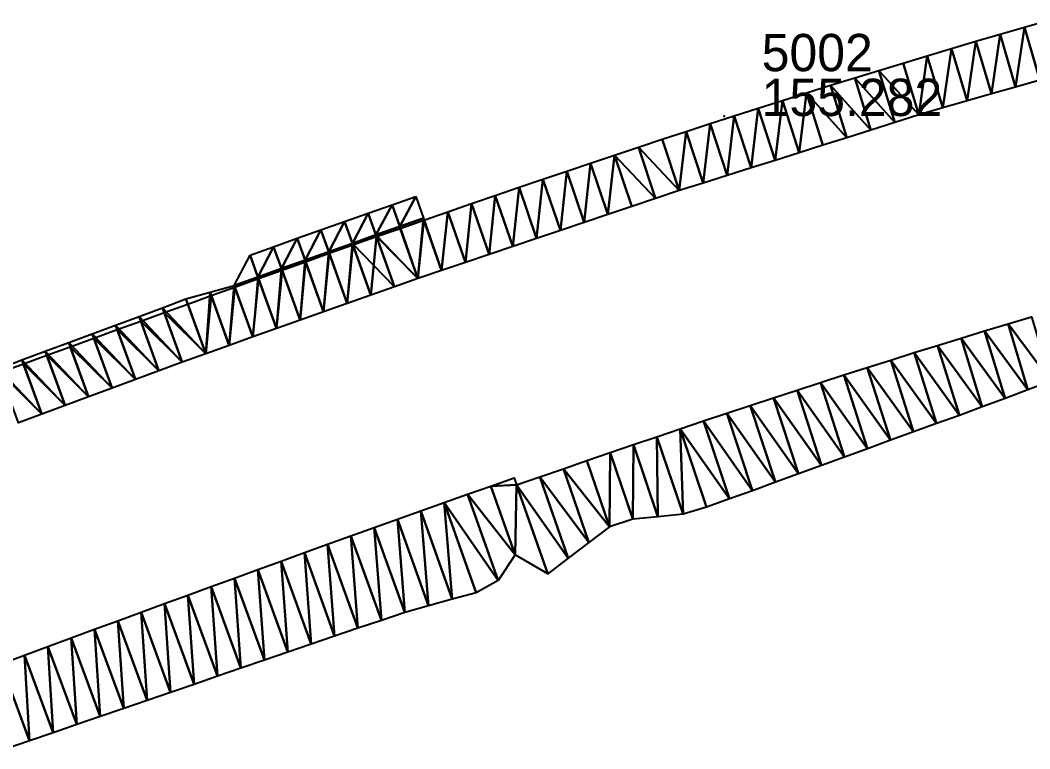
# Model space of a CAD drawing. Header units: metres. Extents: x 1882598 to 1885460, y 3171405 to 3171756.
# Drawn here: x 1885057.78 to 1885098.33, y 3171711.73 to 3171741 of the extents above; entities that cross this region are included whole.
import ezdxf

# ---------------------------------------------------------------- set-up
doc = ezdxf.new("R2010")
doc.units = ezdxf.units.M
doc.header["$MEASUREMENT"] = 0
doc.layers.add('pntelev', color=2, linetype='Continuous')
doc.layers.add('pntno', color=3, linetype='Continuous')
doc.layers.add('Triangles surfaces projet', color=7, linetype='Continuous', true_color=0x848484)

msp = doc.modelspace()

# ---------------------------------------------------------------- linework, layer by layer
msp.add_point((1885086.059, 3171737.147, 155.282))
at = {"layer": 'Triangles surfaces projet'}
for points in [[(1885097.758, 3171738.313, 155.287), (1885097.138, 3171740.434, 155.31), (1885098.116, 3171740.717, 155.354), (1885097.758, 3171738.313, 155.287)], [(1885098.116, 3171740.717, 155.704), (1885097.758, 3171738.313, 155.637), (1885097.138, 3171740.434, 155.66), (1885098.116, 3171740.717, 155.704)], [(1885098.73, 3171738.59, 155.33), (1885097.758, 3171738.313, 155.287), (1885098.116, 3171740.717, 155.354), (1885098.73, 3171738.59, 155.33)], [(1885098.73, 3171738.59, 155.68), (1885097.758, 3171738.313, 155.637), (1885098.116, 3171740.717, 155.704), (1885098.73, 3171738.59, 155.68)], [(1885099.095, 3171740.997, 155.399), (1885098.73, 3171738.59, 155.33), (1885098.116, 3171740.717, 155.354), (1885099.095, 3171740.997, 155.399)], [(1885099.095, 3171740.997, 155.749), (1885098.73, 3171738.59, 155.68), (1885098.116, 3171740.717, 155.704), (1885099.095, 3171740.997, 155.749)], [(1885096.161, 3171740.149, 155.265), (1885097.138, 3171740.434, 155.31), (1885096.785, 3171738.035, 155.244), (1885096.161, 3171740.149, 155.265)], [(1885097.138, 3171740.434, 155.66), (1885096.785, 3171738.035, 155.594), (1885096.161, 3171740.149, 155.615), (1885097.138, 3171740.434, 155.66)], [(1885097.758, 3171738.313, 155.287), (1885096.785, 3171738.035, 155.244), (1885097.138, 3171740.434, 155.31), (1885097.758, 3171738.313, 155.287)], [(1885097.758, 3171738.313, 155.637), (1885096.785, 3171738.035, 155.594), (1885097.138, 3171740.434, 155.66), (1885097.758, 3171738.313, 155.637)], [(1885095.186, 3171739.86, 155.221), (1885094.841, 3171737.481, 155.158), (1885094.212, 3171739.57, 155.176), (1885095.186, 3171739.86, 155.221)], [(1885095.186, 3171739.86, 155.571), (1885094.841, 3171737.481, 155.508), (1885094.212, 3171739.57, 155.526), (1885095.186, 3171739.86, 155.571)], [(1885094.841, 3171737.481, 155.158), (1885095.186, 3171739.86, 155.221), (1885095.813, 3171737.758, 155.201), (1885094.841, 3171737.481, 155.158)], [(1885095.813, 3171737.758, 155.551), (1885094.841, 3171737.481, 155.508), (1885095.186, 3171739.86, 155.571), (1885095.813, 3171737.758, 155.551)], [(1885095.813, 3171737.758, 155.201), (1885095.186, 3171739.86, 155.221), (1885096.161, 3171740.149, 155.265), (1885095.813, 3171737.758, 155.201)], [(1885096.161, 3171740.149, 155.615), (1885095.813, 3171737.758, 155.551), (1885095.186, 3171739.86, 155.571), (1885096.161, 3171740.149, 155.615)], [(1885095.813, 3171737.758, 155.201), (1885096.161, 3171740.149, 155.265), (1885096.785, 3171738.035, 155.244), (1885095.813, 3171737.758, 155.201)], [(1885096.785, 3171738.035, 155.594), (1885095.813, 3171737.758, 155.551), (1885096.161, 3171740.149, 155.615), (1885096.785, 3171738.035, 155.594)], [(1885094.212, 3171739.57, 155.176), (1885093.873, 3171737.191, 155.115), (1885093.238, 3171739.276, 155.131), (1885094.212, 3171739.57, 155.176)], [(1885094.212, 3171739.57, 155.526), (1885093.873, 3171737.191, 155.465), (1885093.238, 3171739.276, 155.481), (1885094.212, 3171739.57, 155.526)], [(1885093.873, 3171737.191, 155.115), (1885094.212, 3171739.57, 155.176), (1885094.841, 3171737.481, 155.158), (1885093.873, 3171737.191, 155.115)], [(1885094.841, 3171737.481, 155.508), (1885093.873, 3171737.191, 155.465), (1885094.212, 3171739.57, 155.526), (1885094.841, 3171737.481, 155.508)], [(1885091.296, 3171738.682, 155.042), (1885092.266, 3171738.98, 155.087), (1885092.909, 3171736.887, 155.072), (1885091.296, 3171738.682, 155.042)], [(1885092.266, 3171738.98, 155.437), (1885092.909, 3171736.887, 155.422), (1885091.296, 3171738.682, 155.392), (1885092.266, 3171738.98, 155.437)], [(1885093.238, 3171739.276, 155.131), (1885093.873, 3171737.191, 155.115), (1885092.266, 3171738.98, 155.087), (1885093.238, 3171739.276, 155.131)], [(1885093.238, 3171739.276, 155.481), (1885093.873, 3171737.191, 155.465), (1885092.266, 3171738.98, 155.437), (1885093.238, 3171739.276, 155.481)], [(1885092.266, 3171738.98, 155.087), (1885093.873, 3171737.191, 155.115), (1885092.909, 3171736.887, 155.072), (1885092.266, 3171738.98, 155.087)], [(1885093.873, 3171737.191, 155.465), (1885092.909, 3171736.887, 155.422), (1885092.266, 3171738.98, 155.437), (1885093.873, 3171737.191, 155.465)], [(1885091.946, 3171736.582, 155.029), (1885090.326, 3171738.381, 154.998), (1885091.296, 3171738.682, 155.042), (1885091.946, 3171736.582, 155.029)], [(1885091.296, 3171738.682, 155.392), (1885091.946, 3171736.582, 155.379), (1885090.326, 3171738.381, 155.348), (1885091.296, 3171738.682, 155.392)], [(1885092.909, 3171736.887, 155.072), (1885091.946, 3171736.582, 155.029), (1885091.296, 3171738.682, 155.042), (1885092.909, 3171736.887, 155.072)], [(1885092.909, 3171736.887, 155.422), (1885091.946, 3171736.582, 155.379), (1885091.296, 3171738.682, 155.392), (1885092.909, 3171736.887, 155.422)], [(1885089.357, 3171738.078, 154.953), (1885090.326, 3171738.381, 154.998), (1885090.983, 3171736.278, 154.985), (1885089.357, 3171738.078, 154.953)], [(1885090.326, 3171738.381, 155.348), (1885090.983, 3171736.278, 155.335), (1885089.357, 3171738.078, 155.303), (1885090.326, 3171738.381, 155.348)], [(1885090.326, 3171738.381, 154.998), (1885091.946, 3171736.582, 155.029), (1885090.983, 3171736.278, 154.985), (1885090.326, 3171738.381, 154.998)], [(1885091.946, 3171736.582, 155.379), (1885090.983, 3171736.278, 155.335), (1885090.326, 3171738.381, 155.348), (1885091.946, 3171736.582, 155.379)], [(1885088.096, 3171735.366, 154.856), (1885087.423, 3171737.466, 154.864), (1885088.389, 3171737.773, 154.908), (1885088.096, 3171735.366, 154.856)], [(1885088.389, 3171737.773, 155.258), (1885088.096, 3171735.366, 155.206), (1885087.423, 3171737.466, 155.214), (1885088.389, 3171737.773, 155.258)], [(1885089.058, 3171735.67, 154.899), (1885088.096, 3171735.366, 154.856), (1885088.389, 3171737.773, 154.908), (1885089.058, 3171735.67, 154.899)], [(1885089.058, 3171735.67, 155.249), (1885088.096, 3171735.366, 155.206), (1885088.389, 3171737.773, 155.258), (1885089.058, 3171735.67, 155.249)], [(1885089.357, 3171738.078, 154.953), (1885089.058, 3171735.67, 154.899), (1885088.389, 3171737.773, 154.908), (1885089.357, 3171738.078, 154.953)], [(1885089.357, 3171738.078, 155.303), (1885089.058, 3171735.67, 155.249), (1885088.389, 3171737.773, 155.258), (1885089.357, 3171738.078, 155.303)], [(1885089.058, 3171735.67, 154.899), (1885089.357, 3171738.078, 154.953), (1885090.021, 3171735.974, 154.942), (1885089.058, 3171735.67, 154.899)], [(1885090.021, 3171735.974, 155.292), (1885089.058, 3171735.67, 155.249), (1885089.357, 3171738.078, 155.303), (1885090.021, 3171735.974, 155.292)], [(1885090.021, 3171735.974, 154.942), (1885089.357, 3171738.078, 154.953), (1885090.983, 3171736.278, 154.985), (1885090.021, 3171735.974, 154.942)], [(1885090.983, 3171736.278, 155.335), (1885090.021, 3171735.974, 155.292), (1885089.357, 3171738.078, 155.303), (1885090.983, 3171736.278, 155.335)], [(1885087.423, 3171737.466, 154.864), (1885087.134, 3171735.062, 154.813), (1885086.458, 3171737.156, 154.819), (1885087.423, 3171737.466, 154.864)], [(1885087.423, 3171737.466, 155.214), (1885087.134, 3171735.062, 155.163), (1885086.458, 3171737.156, 155.169), (1885087.423, 3171737.466, 155.214)], [(1885087.134, 3171735.062, 154.813), (1885087.423, 3171737.466, 154.864), (1885088.096, 3171735.366, 154.856), (1885087.134, 3171735.062, 154.813)], [(1885088.096, 3171735.366, 155.206), (1885087.134, 3171735.062, 155.163), (1885087.423, 3171737.466, 155.214), (1885088.096, 3171735.366, 155.206)], [(1885085.493, 3171736.845, 154.775), (1885086.458, 3171737.156, 154.819), (1885086.172, 3171734.758, 154.77), (1885085.493, 3171736.845, 154.775)], [(1885086.458, 3171737.156, 155.169), (1885086.172, 3171734.758, 155.12), (1885085.493, 3171736.845, 155.125), (1885086.458, 3171737.156, 155.169)], [(1885086.172, 3171734.758, 154.77), (1885086.458, 3171737.156, 154.819), (1885087.134, 3171735.062, 154.813), (1885086.172, 3171734.758, 154.77)], [(1885087.134, 3171735.062, 155.163), (1885086.172, 3171734.758, 155.12), (1885086.458, 3171737.156, 155.169), (1885087.134, 3171735.062, 155.163)], [(1885085.211, 3171734.454, 154.726), (1885084.53, 3171736.531, 154.73), (1885085.493, 3171736.845, 154.775), (1885085.211, 3171734.454, 154.726)], [(1885085.493, 3171736.845, 155.125), (1885085.211, 3171734.454, 155.076), (1885084.53, 3171736.531, 155.08), (1885085.493, 3171736.845, 155.125)], [(1885085.211, 3171734.454, 154.726), (1885085.493, 3171736.845, 154.775), (1885086.172, 3171734.758, 154.77), (1885085.211, 3171734.454, 154.726)], [(1885086.172, 3171734.758, 155.12), (1885085.211, 3171734.454, 155.076), (1885085.493, 3171736.845, 155.125), (1885086.172, 3171734.758, 155.12)], [(1885084.249, 3171734.151, 154.683), (1885082.606, 3171735.898, 154.641), (1885083.567, 3171736.216, 154.686), (1885084.249, 3171734.151, 154.683)], [(1885083.567, 3171736.216, 155.036), (1885084.249, 3171734.151, 155.033), (1885082.606, 3171735.898, 154.991), (1885083.567, 3171736.216, 155.036)], [(1885084.53, 3171736.531, 154.73), (1885084.249, 3171734.151, 154.683), (1885083.567, 3171736.216, 154.686), (1885084.53, 3171736.531, 154.73)], [(1885084.53, 3171736.531, 155.08), (1885084.249, 3171734.151, 155.033), (1885083.567, 3171736.216, 155.036), (1885084.53, 3171736.531, 155.08)], [(1885084.53, 3171736.531, 154.73), (1885085.211, 3171734.454, 154.726), (1885084.249, 3171734.151, 154.683), (1885084.53, 3171736.531, 154.73)], [(1885085.211, 3171734.454, 155.076), (1885084.249, 3171734.151, 155.033), (1885084.53, 3171736.531, 155.08), (1885085.211, 3171734.454, 155.076)], [(1885082.606, 3171735.898, 154.641), (1885083.293, 3171733.832, 154.64), (1885081.646, 3171735.579, 154.596), (1885082.606, 3171735.898, 154.641)], [(1885082.606, 3171735.898, 154.991), (1885083.293, 3171733.832, 154.99), (1885081.646, 3171735.579, 154.946), (1885082.606, 3171735.898, 154.991)], [(1885083.293, 3171733.832, 154.64), (1885082.606, 3171735.898, 154.641), (1885084.249, 3171734.151, 154.683), (1885083.293, 3171733.832, 154.64)], [(1885084.249, 3171734.151, 155.033), (1885083.293, 3171733.832, 154.99), (1885082.606, 3171735.898, 154.991), (1885084.249, 3171734.151, 155.033)], [(1885080.686, 3171735.258, 154.552), (1885081.646, 3171735.579, 154.596), (1885081.383, 3171733.19, 154.554), (1885080.686, 3171735.258, 154.552)], [(1885081.646, 3171735.579, 154.946), (1885081.383, 3171733.19, 154.904), (1885080.686, 3171735.258, 154.902), (1885081.646, 3171735.579, 154.946)], [(1885081.383, 3171733.19, 154.554), (1885081.646, 3171735.579, 154.596), (1885082.338, 3171733.511, 154.597), (1885081.383, 3171733.19, 154.554)], [(1885082.338, 3171733.511, 154.947), (1885081.383, 3171733.19, 154.904), (1885081.646, 3171735.579, 154.946), (1885082.338, 3171733.511, 154.947)], [(1885082.338, 3171733.511, 154.597), (1885081.646, 3171735.579, 154.596), (1885083.293, 3171733.832, 154.64), (1885082.338, 3171733.511, 154.597)], [(1885083.293, 3171733.832, 154.99), (1885082.338, 3171733.511, 154.947), (1885081.646, 3171735.579, 154.946), (1885083.293, 3171733.832, 154.99)], [(1885079.474, 3171732.548, 154.467), (1885078.77, 3171734.612, 154.463), (1885079.728, 3171734.936, 154.507), (1885079.474, 3171732.548, 154.467)], [(1885079.728, 3171734.936, 154.857), (1885079.474, 3171732.548, 154.817), (1885078.77, 3171734.612, 154.813), (1885079.728, 3171734.936, 154.857)], [(1885079.474, 3171732.548, 154.467), (1885079.728, 3171734.936, 154.507), (1885080.428, 3171732.869, 154.511), (1885079.474, 3171732.548, 154.467)], [(1885080.428, 3171732.869, 154.861), (1885079.474, 3171732.548, 154.817), (1885079.728, 3171734.936, 154.857), (1885080.428, 3171732.869, 154.861)], [(1885080.686, 3171735.258, 154.552), (1885080.428, 3171732.869, 154.511), (1885079.728, 3171734.936, 154.507), (1885080.686, 3171735.258, 154.552)], [(1885080.686, 3171735.258, 154.902), (1885080.428, 3171732.869, 154.861), (1885079.728, 3171734.936, 154.857), (1885080.686, 3171735.258, 154.902)], [(1885081.383, 3171733.19, 154.554), (1885080.428, 3171732.869, 154.511), (1885080.686, 3171735.258, 154.552), (1885081.383, 3171733.19, 154.554)], [(1885081.383, 3171733.19, 154.904), (1885080.428, 3171732.869, 154.861), (1885080.686, 3171735.258, 154.902), (1885081.383, 3171733.19, 154.904)], [(1885077.814, 3171734.286, 154.418), (1885078.77, 3171734.612, 154.463), (1885078.519, 3171732.227, 154.424), (1885077.814, 3171734.286, 154.418)], [(1885078.77, 3171734.612, 154.813), (1885078.519, 3171732.227, 154.774), (1885077.814, 3171734.286, 154.768), (1885078.77, 3171734.612, 154.813)], [(1885078.519, 3171732.227, 154.424), (1885078.77, 3171734.612, 154.463), (1885079.474, 3171732.548, 154.467), (1885078.519, 3171732.227, 154.424)], [(1885079.474, 3171732.548, 154.817), (1885078.519, 3171732.227, 154.774), (1885078.77, 3171734.612, 154.813), (1885079.474, 3171732.548, 154.817)], [(1885077.814, 3171734.286, 154.418), (1885077.565, 3171731.907, 154.381), (1885076.858, 3171733.959, 154.373), (1885077.814, 3171734.286, 154.418)], [(1885077.814, 3171734.286, 154.768), (1885077.565, 3171731.907, 154.731), (1885076.858, 3171733.959, 154.723), (1885077.814, 3171734.286, 154.768)], [(1885078.519, 3171732.227, 154.424), (1885077.565, 3171731.907, 154.381), (1885077.814, 3171734.286, 154.418), (1885078.519, 3171732.227, 154.424)], [(1885078.519, 3171732.227, 154.774), (1885077.565, 3171731.907, 154.731), (1885077.814, 3171734.286, 154.768), (1885078.519, 3171732.227, 154.774)], [(1885073.666, 3171733.913, 153.589), (1885073.02, 3171732.704, 154.166), (1885072.712, 3171733.58, 153.545), (1885073.666, 3171733.913, 153.589)], [(1885073.666, 3171733.913, 153.589), (1885073.972, 3171733.038, 154.207), (1885073.02, 3171732.704, 154.166), (1885073.666, 3171733.913, 153.589)], [(1885076.858, 3171733.959, 154.373), (1885076.611, 3171731.586, 154.338), (1885075.903, 3171733.63, 154.329), (1885076.858, 3171733.959, 154.373)], [(1885076.858, 3171733.959, 154.723), (1885076.611, 3171731.586, 154.688), (1885075.903, 3171733.63, 154.679), (1885076.858, 3171733.959, 154.723)], [(1885076.611, 3171731.586, 154.338), (1885076.858, 3171733.959, 154.373), (1885077.565, 3171731.907, 154.381), (1885076.611, 3171731.586, 154.338)], [(1885077.565, 3171731.907, 154.731), (1885076.611, 3171731.586, 154.688), (1885076.858, 3171733.959, 154.723), (1885077.565, 3171731.907, 154.731)], [(1885072.712, 3171733.58, 153.545), (1885072.068, 3171732.369, 154.126), (1885071.759, 3171733.245, 153.5), (1885072.712, 3171733.58, 153.545)], [(1885072.068, 3171732.369, 154.126), (1885072.712, 3171733.58, 153.545), (1885073.02, 3171732.704, 154.166), (1885072.068, 3171732.369, 154.126)], [(1885074.704, 3171730.945, 154.251), (1885073.996, 3171732.969, 154.239), (1885074.949, 3171733.3, 154.284), (1885074.704, 3171730.945, 154.251)], [(1885074.949, 3171733.3, 154.634), (1885074.704, 3171730.945, 154.601), (1885073.996, 3171732.969, 154.589), (1885074.949, 3171733.3, 154.634)], [(1885074.704, 3171730.945, 154.251), (1885074.949, 3171733.3, 154.284), (1885075.657, 3171731.265, 154.295), (1885074.704, 3171730.945, 154.251)], [(1885075.657, 3171731.265, 154.645), (1885074.704, 3171730.945, 154.601), (1885074.949, 3171733.3, 154.634), (1885075.657, 3171731.265, 154.645)], [(1885074.949, 3171733.3, 154.284), (1885075.903, 3171733.63, 154.329), (1885075.657, 3171731.265, 154.295), (1885074.949, 3171733.3, 154.284)], [(1885075.903, 3171733.63, 154.679), (1885075.657, 3171731.265, 154.645), (1885074.949, 3171733.3, 154.634), (1885075.903, 3171733.63, 154.679)], [(1885075.657, 3171731.265, 154.295), (1885075.903, 3171733.63, 154.329), (1885076.611, 3171731.586, 154.338), (1885075.657, 3171731.265, 154.295)], [(1885076.611, 3171731.586, 154.688), (1885075.657, 3171731.265, 154.645), (1885075.903, 3171733.63, 154.679), (1885076.611, 3171731.586, 154.688)], [(1885069.856, 3171732.574, 153.411), (1885070.807, 3171732.91, 153.456), (1885070.168, 3171731.696, 154.044), (1885069.856, 3171732.574, 153.411)], [(1885070.807, 3171732.91, 153.456), (1885071.118, 3171732.033, 154.085), (1885070.168, 3171731.696, 154.044), (1885070.807, 3171732.91, 153.456)], [(1885071.118, 3171732.033, 154.085), (1885070.807, 3171732.91, 153.456), (1885071.759, 3171733.245, 153.5), (1885071.118, 3171732.033, 154.085)], [(1885071.118, 3171732.033, 154.085), (1885071.759, 3171733.245, 153.5), (1885072.068, 3171732.369, 154.126), (1885071.118, 3171732.033, 154.085)], [(1885073.753, 3171730.617, 154.208), (1885073.02, 3171732.704, 154.166), (1885073.972, 3171733.038, 154.207), (1885073.753, 3171730.617, 154.208)], [(1885073.996, 3171732.969, 154.589), (1885073.753, 3171730.617, 154.558), (1885073.044, 3171732.636, 154.545), (1885073.996, 3171732.969, 154.589)], [(1885073.972, 3171733.038, 154.207), (1885074.704, 3171730.945, 154.251), (1885073.753, 3171730.617, 154.208), (1885073.972, 3171733.038, 154.207)], [(1885074.704, 3171730.945, 154.601), (1885073.753, 3171730.617, 154.558), (1885073.996, 3171732.969, 154.589), (1885074.704, 3171730.945, 154.601)], [(1885068.906, 3171732.236, 153.366), (1885069.856, 3171732.574, 153.411), (1885069.22, 3171731.358, 154.004), (1885068.906, 3171732.236, 153.366)], [(1885069.856, 3171732.574, 153.411), (1885070.168, 3171731.696, 154.044), (1885069.22, 3171731.358, 154.004), (1885069.856, 3171732.574, 153.411)], [(1885073.753, 3171730.617, 154.208), (1885072.068, 3171732.369, 154.126), (1885073.02, 3171732.704, 154.166), (1885073.753, 3171730.617, 154.208)], [(1885073.044, 3171732.636, 154.545), (1885073.753, 3171730.617, 154.558), (1885072.092, 3171732.302, 154.5), (1885073.044, 3171732.636, 154.545)], [(1885068.272, 3171731.019, 153.963), (1885067.956, 3171731.898, 153.322), (1885068.906, 3171732.236, 153.366), (1885068.272, 3171731.019, 153.963)], [(1885068.272, 3171731.019, 153.963), (1885068.906, 3171732.236, 153.366), (1885069.22, 3171731.358, 154.004), (1885068.272, 3171731.019, 153.963)], [(1885071.118, 3171732.033, 154.085), (1885072.068, 3171732.369, 154.126), (1885072.805, 3171730.282, 154.165), (1885071.118, 3171732.033, 154.085)], [(1885072.092, 3171732.302, 154.5), (1885071.858, 3171729.947, 154.472), (1885071.141, 3171731.968, 154.456), (1885072.092, 3171732.302, 154.5)], [(1885072.805, 3171730.282, 154.515), (1885071.858, 3171729.947, 154.472), (1885072.092, 3171732.302, 154.5), (1885072.805, 3171730.282, 154.515)], [(1885072.068, 3171732.369, 154.126), (1885073.753, 3171730.617, 154.208), (1885072.805, 3171730.282, 154.165), (1885072.068, 3171732.369, 154.126)], [(1885073.753, 3171730.617, 154.558), (1885072.805, 3171730.282, 154.515), (1885072.092, 3171732.302, 154.5), (1885073.753, 3171730.617, 154.558)], [(1885067.008, 3171731.559, 153.277), (1885067.956, 3171731.898, 153.322), (1885067.324, 3171730.679, 153.922), (1885067.008, 3171731.559, 153.277)], [(1885067.324, 3171730.679, 153.922), (1885067.956, 3171731.898, 153.322), (1885068.272, 3171731.019, 153.963), (1885067.324, 3171730.679, 153.922)], [(1885070.168, 3171731.696, 154.044), (1885069.963, 3171729.276, 154.035), (1885069.22, 3171731.358, 154.004), (1885070.168, 3171731.696, 154.044)], [(1885069.963, 3171729.276, 154.035), (1885070.168, 3171731.696, 154.044), (1885070.91, 3171729.611, 154.078), (1885069.963, 3171729.276, 154.035)], [(1885070.168, 3171731.696, 154.044), (1885071.118, 3171732.033, 154.085), (1885070.91, 3171729.611, 154.078), (1885070.168, 3171731.696, 154.044)], [(1885071.141, 3171731.968, 154.456), (1885070.91, 3171729.611, 154.428), (1885070.191, 3171731.632, 154.411), (1885071.141, 3171731.968, 154.456)], [(1885070.91, 3171729.611, 154.078), (1885071.118, 3171732.033, 154.085), (1885071.858, 3171729.947, 154.122), (1885070.91, 3171729.611, 154.078)], [(1885071.858, 3171729.947, 154.472), (1885070.91, 3171729.611, 154.428), (1885071.141, 3171731.968, 154.456), (1885071.858, 3171729.947, 154.472)], [(1885071.858, 3171729.947, 154.122), (1885071.118, 3171732.033, 154.085), (1885072.805, 3171730.282, 154.165), (1885071.858, 3171729.947, 154.122)], [(1885067.008, 3171731.559, 153.277), (1885067.324, 3171730.679, 153.922), (1885066.378, 3171730.338, 153.882), (1885067.008, 3171731.559, 153.277)], [(1885068.272, 3171731.019, 153.963), (1885069.22, 3171731.358, 154.004), (1885069.016, 3171728.941, 153.992), (1885068.272, 3171731.019, 153.963)], [(1885069.242, 3171731.295, 154.366), (1885069.016, 3171728.941, 154.342), (1885068.294, 3171730.957, 154.322), (1885069.242, 3171731.295, 154.366)], [(1885069.22, 3171731.358, 154.004), (1885069.963, 3171729.276, 154.035), (1885069.016, 3171728.941, 153.992), (1885069.22, 3171731.358, 154.004)], [(1885069.963, 3171729.276, 154.385), (1885069.016, 3171728.941, 154.342), (1885069.242, 3171731.295, 154.366), (1885069.963, 3171729.276, 154.385)], [(1885070.191, 3171731.632, 154.411), (1885069.963, 3171729.276, 154.385), (1885069.242, 3171731.295, 154.366), (1885070.191, 3171731.632, 154.411)], [(1885070.91, 3171729.611, 154.428), (1885069.963, 3171729.276, 154.385), (1885070.191, 3171731.632, 154.411), (1885070.91, 3171729.611, 154.428)], [(1885068.07, 3171728.606, 153.949), (1885067.324, 3171730.679, 153.922), (1885068.272, 3171731.019, 153.963), (1885068.07, 3171728.606, 153.949)], [(1885068.294, 3171730.957, 154.322), (1885068.07, 3171728.606, 154.299), (1885067.346, 3171730.618, 154.277), (1885068.294, 3171730.957, 154.322)], [(1885068.272, 3171731.019, 153.963), (1885069.016, 3171728.941, 153.992), (1885068.07, 3171728.606, 153.949), (1885068.272, 3171731.019, 153.963)], [(1885069.016, 3171728.941, 154.342), (1885068.07, 3171728.606, 154.299), (1885068.294, 3171730.957, 154.322), (1885069.016, 3171728.941, 154.342)], [(1885067.324, 3171730.679, 153.922), (1885067.123, 3171728.271, 153.905), (1885066.378, 3171730.338, 153.882), (1885067.324, 3171730.679, 153.922)], [(1885067.346, 3171730.618, 154.277), (1885067.123, 3171728.271, 154.255), (1885066.399, 3171730.278, 154.233), (1885067.346, 3171730.618, 154.277)], [(1885068.07, 3171728.606, 154.299), (1885067.123, 3171728.271, 154.255), (1885067.346, 3171730.618, 154.277), (1885068.07, 3171728.606, 154.299)], [(1885065.231, 3171727.601, 153.819), (1885064.434, 3171729.798, 153.791), (1885065.405, 3171730.069, 153.836), (1885065.231, 3171727.601, 153.819)], [(1885066.177, 3171727.936, 153.862), (1885065.231, 3171727.601, 153.819), (1885065.405, 3171730.069, 153.836), (1885066.177, 3171727.936, 153.862)], [(1885065.405, 3171730.069, 153.836), (1885066.378, 3171730.338, 153.882), (1885066.177, 3171727.936, 153.862), (1885065.405, 3171730.069, 153.836)], [(1885066.399, 3171730.278, 154.233), (1885066.177, 3171727.936, 154.212), (1885065.453, 3171729.937, 154.188), (1885066.399, 3171730.278, 154.233)], [(1885066.177, 3171727.936, 153.862), (1885066.378, 3171730.338, 153.882), (1885067.123, 3171728.271, 153.905), (1885066.177, 3171727.936, 153.862)], [(1885067.123, 3171728.271, 154.255), (1885066.177, 3171727.936, 154.212), (1885066.399, 3171730.278, 154.233), (1885067.123, 3171728.271, 154.255)], [(1885064.434, 3171729.798, 153.791), (1885065.231, 3171727.601, 153.819), (1885063.494, 3171729.442, 153.746), (1885064.434, 3171729.798, 153.791)], [(1885065.453, 3171729.937, 154.188), (1885065.231, 3171727.601, 154.169), (1885064.507, 3171729.596, 154.143), (1885065.453, 3171729.937, 154.188)], [(1885066.177, 3171727.936, 154.212), (1885065.231, 3171727.601, 154.169), (1885065.453, 3171729.937, 154.188), (1885066.177, 3171727.936, 154.212)], [(1885062.55, 3171729.096, 153.701), (1885063.494, 3171729.442, 153.746), (1885064.289, 3171727.254, 153.776), (1885062.55, 3171729.096, 153.701)], [(1885063.562, 3171729.254, 154.099), (1885064.289, 3171727.254, 154.126), (1885062.618, 3171728.912, 154.054), (1885063.562, 3171729.254, 154.099)], [(1885063.494, 3171729.442, 153.746), (1885065.231, 3171727.601, 153.819), (1885064.289, 3171727.254, 153.776), (1885063.494, 3171729.442, 153.746)], [(1885064.507, 3171729.596, 154.143), (1885065.231, 3171727.601, 154.169), (1885063.562, 3171729.254, 154.099), (1885064.507, 3171729.596, 154.143)], [(1885065.231, 3171727.601, 154.169), (1885064.289, 3171727.254, 154.126), (1885063.562, 3171729.254, 154.099), (1885065.231, 3171727.601, 154.169)], [(1885062.55, 3171729.096, 153.701), (1885063.349, 3171726.906, 153.732), (1885061.608, 3171728.749, 153.657), (1885062.55, 3171729.096, 153.701)], [(1885062.618, 3171728.912, 154.054), (1885063.349, 3171726.906, 154.082), (1885061.674, 3171728.569, 154.009), (1885062.618, 3171728.912, 154.054)], [(1885063.349, 3171726.906, 153.732), (1885062.55, 3171729.096, 153.701), (1885064.289, 3171727.254, 153.776), (1885063.349, 3171726.906, 153.732)], [(1885064.289, 3171727.254, 154.126), (1885063.349, 3171726.906, 154.082), (1885062.618, 3171728.912, 154.054), (1885064.289, 3171727.254, 154.126)], [(1885099.173, 3171726.496, 155.244), (1885097.457, 3171728.8, 155.389), (1885098.401, 3171729.083, 155.429), (1885099.173, 3171726.496, 155.244)], [(1885062.408, 3171726.559, 153.689), (1885060.666, 3171728.4, 153.612), (1885061.608, 3171728.749, 153.657), (1885062.408, 3171726.559, 153.689)], [(1885061.674, 3171728.569, 154.009), (1885062.408, 3171726.559, 154.039), (1885060.73, 3171728.225, 153.965), (1885061.674, 3171728.569, 154.009)], [(1885061.608, 3171728.749, 153.657), (1885063.349, 3171726.906, 153.732), (1885062.408, 3171726.559, 153.689), (1885061.608, 3171728.749, 153.657)], [(1885063.349, 3171726.906, 154.082), (1885062.408, 3171726.559, 154.039), (1885061.674, 3171728.569, 154.009), (1885063.349, 3171726.906, 154.082)], [(1885095.57, 3171728.226, 155.31), (1885096.513, 3171728.514, 155.349), (1885097.337, 3171725.807, 155.152), (1885095.57, 3171728.226, 155.31)], [(1885096.513, 3171728.514, 155.349), (1885097.457, 3171728.8, 155.389), (1885098.255, 3171726.152, 155.198), (1885096.513, 3171728.514, 155.349)], [(1885097.337, 3171725.807, 155.152), (1885096.513, 3171728.514, 155.349), (1885098.255, 3171726.152, 155.198), (1885097.337, 3171725.807, 155.152)], [(1885098.255, 3171726.152, 155.198), (1885097.457, 3171728.8, 155.389), (1885099.173, 3171726.496, 155.244), (1885098.255, 3171726.152, 155.198)], [(1885059.726, 3171728.05, 153.567), (1885060.527, 3171725.864, 153.603), (1885058.786, 3171727.699, 153.523), (1885059.726, 3171728.05, 153.567)], [(1885060.666, 3171728.4, 153.612), (1885061.468, 3171726.211, 153.646), (1885059.726, 3171728.05, 153.567), (1885060.666, 3171728.4, 153.612)], [(1885060.527, 3171725.864, 153.603), (1885059.726, 3171728.05, 153.567), (1885061.468, 3171726.211, 153.646), (1885060.527, 3171725.864, 153.603)], [(1885060.73, 3171728.225, 153.965), (1885061.468, 3171726.211, 153.996), (1885059.788, 3171727.881, 153.92), (1885060.73, 3171728.225, 153.965)], [(1885061.468, 3171726.211, 153.646), (1885060.666, 3171728.4, 153.612), (1885062.408, 3171726.559, 153.689), (1885061.468, 3171726.211, 153.646)], [(1885062.408, 3171726.559, 154.039), (1885061.468, 3171726.211, 153.996), (1885060.73, 3171728.225, 153.965), (1885062.408, 3171726.559, 154.039)], [(1885096.419, 3171725.463, 155.106), (1885094.627, 3171727.935, 155.27), (1885095.57, 3171728.226, 155.31), (1885096.419, 3171725.463, 155.106)], [(1885097.337, 3171725.807, 155.152), (1885096.419, 3171725.463, 155.106), (1885095.57, 3171728.226, 155.31), (1885097.337, 3171725.807, 155.152)], [(1885057.847, 3171727.348, 153.478), (1885058.786, 3171727.699, 153.523), (1885059.588, 3171725.516, 153.56), (1885057.847, 3171727.348, 153.478)], [(1885059.588, 3171725.516, 153.56), (1885058.786, 3171727.699, 153.523), (1885060.527, 3171725.864, 153.603), (1885059.588, 3171725.516, 153.56)], [(1885059.788, 3171727.881, 153.92), (1885060.527, 3171725.864, 153.953), (1885058.846, 3171727.536, 153.875), (1885059.788, 3171727.881, 153.92)], [(1885061.468, 3171726.211, 153.996), (1885060.527, 3171725.864, 153.953), (1885059.788, 3171727.881, 153.92), (1885061.468, 3171726.211, 153.996)], [(1885093.685, 3171727.642, 155.231), (1885094.576, 3171724.792, 155.017), (1885092.743, 3171727.346, 155.191), (1885093.685, 3171727.642, 155.231)], [(1885095.5, 3171725.119, 155.061), (1885093.685, 3171727.642, 155.231), (1885094.627, 3171727.935, 155.27), (1885095.5, 3171725.119, 155.061)], [(1885095.5, 3171725.119, 155.061), (1885094.576, 3171724.792, 155.017), (1885093.685, 3171727.642, 155.231), (1885095.5, 3171725.119, 155.061)], [(1885094.627, 3171727.935, 155.27), (1885096.419, 3171725.463, 155.106), (1885095.5, 3171725.119, 155.061), (1885094.627, 3171727.935, 155.27)], [(1885058.648, 3171725.169, 153.516), (1885056.908, 3171726.995, 153.433), (1885057.847, 3171727.348, 153.478), (1885058.648, 3171725.169, 153.516)], [(1885058.648, 3171725.169, 153.516), (1885057.847, 3171727.348, 153.478), (1885059.588, 3171725.516, 153.56), (1885058.648, 3171725.169, 153.516)], [(1885058.846, 3171727.536, 153.875), (1885059.588, 3171725.516, 153.91), (1885057.904, 3171727.192, 153.831), (1885058.846, 3171727.536, 153.875)], [(1885060.527, 3171725.864, 153.953), (1885059.588, 3171725.516, 153.91), (1885058.846, 3171727.536, 153.875), (1885060.527, 3171725.864, 153.953)], [(1885091.801, 3171727.047, 155.151), (1885092.743, 3171727.346, 155.191), (1885093.654, 3171724.458, 154.972), (1885091.801, 3171727.047, 155.151)], [(1885093.654, 3171724.458, 154.972), (1885092.743, 3171727.346, 155.191), (1885094.576, 3171724.792, 155.017), (1885093.654, 3171724.458, 154.972)], [(1885056.908, 3171726.995, 153.433), (1885058.648, 3171725.169, 153.516), (1885057.708, 3171724.822, 153.473), (1885056.908, 3171726.995, 153.433)], [(1885057.904, 3171727.192, 153.831), (1885058.648, 3171725.169, 153.866), (1885056.963, 3171726.847, 153.786), (1885057.904, 3171727.192, 153.831)], [(1885058.648, 3171725.169, 153.866), (1885057.708, 3171724.822, 153.823), (1885056.963, 3171726.847, 153.786), (1885058.648, 3171725.169, 153.866)], [(1885059.588, 3171725.516, 153.91), (1885058.648, 3171725.169, 153.866), (1885057.904, 3171727.192, 153.831), (1885059.588, 3171725.516, 153.91)], [(1885092.732, 3171724.12, 154.928), (1885090.86, 3171726.747, 155.112), (1885091.801, 3171727.047, 155.151), (1885092.732, 3171724.12, 154.928)], [(1885092.732, 3171724.12, 154.928), (1885091.801, 3171727.047, 155.151), (1885093.654, 3171724.458, 154.972), (1885092.732, 3171724.12, 154.928)], [(1885088.979, 3171726.139, 155.032), (1885089.919, 3171726.444, 155.072), (1885090.888, 3171723.444, 154.84), (1885088.979, 3171726.139, 155.032)], [(1885089.919, 3171726.444, 155.072), (1885090.86, 3171726.747, 155.112), (1885091.81, 3171723.782, 154.884), (1885089.919, 3171726.444, 155.072)], [(1885090.888, 3171723.444, 154.84), (1885089.919, 3171726.444, 155.072), (1885091.81, 3171723.782, 154.884), (1885090.888, 3171723.444, 154.84)], [(1885090.86, 3171726.747, 155.112), (1885092.732, 3171724.12, 154.928), (1885091.81, 3171723.782, 154.884), (1885090.86, 3171726.747, 155.112)], [(1885088.979, 3171726.139, 155.032), (1885089.966, 3171723.107, 154.796), (1885088.039, 3171725.832, 154.993), (1885088.979, 3171726.139, 155.032)], [(1885088.979, 3171726.139, 155.032), (1885090.888, 3171723.444, 154.84), (1885089.966, 3171723.107, 154.796), (1885088.979, 3171726.139, 155.032)], [(1885088.039, 3171725.832, 154.993), (1885089.043, 3171722.77, 154.752), (1885087.099, 3171725.523, 154.953), (1885088.039, 3171725.832, 154.993)], [(1885089.043, 3171722.77, 154.752), (1885088.039, 3171725.832, 154.993), (1885089.966, 3171723.107, 154.796), (1885089.043, 3171722.77, 154.752)], [(1885085.221, 3171724.898, 154.874), (1885086.16, 3171725.211, 154.913), (1885087.195, 3171722.097, 154.665), (1885085.221, 3171724.898, 154.874)], [(1885086.16, 3171725.211, 154.913), (1885087.099, 3171725.523, 154.953), (1885088.119, 3171722.433, 154.709), (1885086.16, 3171725.211, 154.913)], [(1885086.16, 3171725.211, 154.913), (1885088.119, 3171722.433, 154.709), (1885087.195, 3171722.097, 154.665), (1885086.16, 3171725.211, 154.913)], [(1885089.043, 3171722.77, 154.752), (1885088.119, 3171722.433, 154.709), (1885087.099, 3171725.523, 154.953), (1885089.043, 3171722.77, 154.752)], [(1885085.221, 3171724.898, 154.874), (1885086.269, 3171721.765, 154.623), (1885084.282, 3171724.583, 154.834), (1885085.221, 3171724.898, 154.874)], [(1885087.195, 3171722.097, 154.665), (1885086.269, 3171721.765, 154.623), (1885085.221, 3171724.898, 154.874), (1885087.195, 3171722.097, 154.665)], [(1885084.282, 3171724.583, 154.834), (1885084.399, 3171721.152, 154.544), (1885083.343, 3171724.266, 154.794), (1885084.282, 3171724.583, 154.834)], [(1885084.282, 3171724.583, 154.834), (1885085.342, 3171721.436, 154.581), (1885084.399, 3171721.152, 154.544), (1885084.282, 3171724.583, 154.834)], [(1885084.282, 3171724.583, 154.834), (1885086.269, 3171721.765, 154.623), (1885085.342, 3171721.436, 154.581), (1885084.282, 3171724.583, 154.834)], [(1885082.405, 3171723.947, 154.755), (1885083.343, 3171724.266, 154.794), (1885083.392, 3171721.052, 154.525), (1885082.405, 3171723.947, 154.755)], [(1885083.392, 3171721.052, 154.525), (1885083.343, 3171724.266, 154.794), (1885084.399, 3171721.152, 154.544), (1885083.392, 3171721.052, 154.525)], [(1885080.53, 3171723.304, 154.675), (1885081.468, 3171723.626, 154.715), (1885081.445, 3171720.65, 154.469), (1885080.53, 3171723.304, 154.675)], [(1885081.445, 3171720.65, 154.469), (1885081.468, 3171723.626, 154.715), (1885082.384, 3171720.953, 154.508), (1885081.445, 3171720.65, 154.469)], [(1885082.384, 3171720.953, 154.508), (1885081.468, 3171723.626, 154.715), (1885082.405, 3171723.947, 154.755), (1885082.384, 3171720.953, 154.508)], [(1885082.405, 3171723.947, 154.755), (1885083.392, 3171721.052, 154.525), (1885082.384, 3171720.953, 154.508), (1885082.405, 3171723.947, 154.755)], [(1885079.593, 3171722.98, 154.636), (1885080.53, 3171723.304, 154.675), (1885081.445, 3171720.65, 154.469), (1885079.593, 3171722.98, 154.636)], [(1885079.593, 3171722.98, 154.636), (1885080.618, 3171720.02, 154.397), (1885078.655, 3171722.655, 154.596), (1885079.593, 3171722.98, 154.636)], [(1885079.593, 3171722.98, 154.636), (1885081.445, 3171720.65, 154.469), (1885080.618, 3171720.02, 154.397), (1885079.593, 3171722.98, 154.636)], [(1885077.718, 3171722.328, 154.556), (1885076.682, 3171722.282, 154.529), (1885077.619, 3171722.611, 154.568), (1885077.718, 3171722.328, 154.556)], [(1885079.792, 3171719.39, 154.325), (1885077.718, 3171722.328, 154.556), (1885078.655, 3171722.655, 154.596), (1885079.792, 3171719.39, 154.325)], [(1885079.792, 3171719.39, 154.325), (1885078.655, 3171722.655, 154.596), (1885080.618, 3171720.02, 154.397), (1885079.792, 3171719.39, 154.325)], [(1885074.808, 3171721.621, 154.449), (1885075.745, 3171721.952, 154.489), (1885076.969, 3171718.486, 154.211), (1885074.808, 3171721.621, 154.449)], [(1885076.682, 3171722.282, 154.529), (1885077.654, 3171719.517, 154.326), (1885075.745, 3171721.952, 154.489), (1885076.682, 3171722.282, 154.529)], [(1885075.745, 3171721.952, 154.489), (1885077.654, 3171719.517, 154.326), (1885076.969, 3171718.486, 154.211), (1885075.745, 3171721.952, 154.489)], [(1885076.682, 3171722.282, 154.529), (1885077.718, 3171722.328, 154.556), (1885077.654, 3171719.517, 154.326), (1885076.682, 3171722.282, 154.529)], [(1885078.966, 3171718.761, 154.252), (1885077.654, 3171719.517, 154.326), (1885077.718, 3171722.328, 154.556), (1885078.966, 3171718.761, 154.252)], [(1885079.792, 3171719.39, 154.325), (1885078.966, 3171718.761, 154.252), (1885077.718, 3171722.328, 154.556), (1885079.792, 3171719.39, 154.325)], [(1885073.872, 3171721.288, 154.41), (1885074.808, 3171721.621, 154.449), (1885075.133, 3171717.742, 154.121), (1885073.872, 3171721.288, 154.41)], [(1885076.093, 3171717.998, 154.154), (1885075.133, 3171717.742, 154.121), (1885074.808, 3171721.621, 154.449), (1885076.093, 3171717.998, 154.154)], [(1885074.808, 3171721.621, 154.449), (1885076.969, 3171718.486, 154.211), (1885076.093, 3171717.998, 154.154), (1885074.808, 3171721.621, 154.449)], [(1885073.872, 3171721.288, 154.41), (1885074.179, 3171717.472, 154.087), (1885072.935, 3171720.954, 154.37), (1885073.872, 3171721.288, 154.41)], [(1885073.872, 3171721.288, 154.41), (1885075.133, 3171717.742, 154.121), (1885074.179, 3171717.472, 154.087), (1885073.872, 3171721.288, 154.41)], [(1885073.224, 3171717.201, 154.054), (1885071.999, 3171720.619, 154.33), (1885072.935, 3171720.954, 154.37), (1885073.224, 3171717.201, 154.054)], [(1885072.935, 3171720.954, 154.37), (1885074.179, 3171717.472, 154.087), (1885073.224, 3171717.201, 154.054), (1885072.935, 3171720.954, 154.37)], [(1885071.062, 3171720.283, 154.291), (1885071.999, 3171720.619, 154.33), (1885072.283, 3171716.888, 154.015), (1885071.062, 3171720.283, 154.291)], [(1885072.283, 3171716.888, 154.015), (1885071.999, 3171720.619, 154.33), (1885073.224, 3171717.201, 154.054), (1885072.283, 3171716.888, 154.015)], [(1885070.126, 3171719.946, 154.251), (1885070.401, 3171716.259, 153.939), (1885069.19, 3171719.608, 154.211), (1885070.126, 3171719.946, 154.251)], [(1885071.062, 3171720.283, 154.291), (1885071.343, 3171716.574, 153.977), (1885070.126, 3171719.946, 154.251), (1885071.062, 3171720.283, 154.291)], [(1885070.401, 3171716.259, 153.939), (1885070.126, 3171719.946, 154.251), (1885071.343, 3171716.574, 153.977), (1885070.401, 3171716.259, 153.939)], [(1885071.343, 3171716.574, 153.977), (1885071.062, 3171720.283, 154.291), (1885072.283, 3171716.888, 154.015), (1885071.343, 3171716.574, 153.977)], [(1885068.254, 3171719.269, 154.172), (1885069.19, 3171719.608, 154.211), (1885069.463, 3171715.936, 153.901), (1885068.254, 3171719.269, 154.172)], [(1885070.401, 3171716.259, 153.939), (1885069.463, 3171715.936, 153.901), (1885069.19, 3171719.608, 154.211), (1885070.401, 3171716.259, 153.939)], [(1885067.318, 3171718.929, 154.132), (1885068.254, 3171719.269, 154.172), (1885068.523, 3171715.613, 153.862), (1885067.318, 3171718.929, 154.132)], [(1885068.523, 3171715.613, 153.862), (1885068.254, 3171719.269, 154.172), (1885069.463, 3171715.936, 153.901), (1885068.523, 3171715.613, 153.862)], [(1885067.318, 3171718.929, 154.132), (1885067.584, 3171715.289, 153.823), (1885066.381, 3171718.588, 154.093), (1885067.318, 3171718.929, 154.132)], [(1885067.584, 3171715.289, 153.823), (1885067.318, 3171718.929, 154.132), (1885068.523, 3171715.613, 153.862), (1885067.584, 3171715.289, 153.823)], [(1885066.381, 3171718.588, 154.093), (1885066.644, 3171714.965, 153.785), (1885065.445, 3171718.246, 154.053), (1885066.381, 3171718.588, 154.093)], [(1885066.381, 3171718.588, 154.093), (1885067.584, 3171715.289, 153.823), (1885066.644, 3171714.965, 153.785), (1885066.381, 3171718.588, 154.093)], [(1885064.761, 3171714.318, 153.708), (1885063.572, 3171717.56, 153.974), (1885064.509, 3171717.904, 154.013), (1885064.761, 3171714.318, 153.708)], [(1885064.509, 3171717.904, 154.013), (1885065.445, 3171718.246, 154.053), (1885065.703, 3171714.642, 153.746), (1885064.509, 3171717.904, 154.013)], [(1885065.703, 3171714.642, 153.746), (1885064.761, 3171714.318, 153.708), (1885064.509, 3171717.904, 154.013), (1885065.703, 3171714.642, 153.746)], [(1885066.644, 3171714.965, 153.785), (1885065.703, 3171714.642, 153.746), (1885065.445, 3171718.246, 154.053), (1885066.644, 3171714.965, 153.785)], [(1885063.572, 3171717.56, 153.974), (1885063.82, 3171713.995, 153.67), (1885062.636, 3171717.217, 153.934), (1885063.572, 3171717.56, 153.974)], [(1885063.82, 3171713.995, 153.67), (1885063.572, 3171717.56, 153.974), (1885064.761, 3171714.318, 153.708), (1885063.82, 3171713.995, 153.67)], [(1885062.636, 3171717.217, 153.934), (1885062.877, 3171713.671, 153.632), (1885061.7, 3171716.873, 153.894), (1885062.636, 3171717.217, 153.934)], [(1885062.877, 3171713.671, 153.632), (1885062.636, 3171717.217, 153.934), (1885063.82, 3171713.995, 153.67), (1885062.877, 3171713.671, 153.632)], [(1885060.763, 3171716.528, 153.855), (1885061.7, 3171716.873, 153.894), (1885061.934, 3171713.347, 153.594), (1885060.763, 3171716.528, 153.855)], [(1885061.934, 3171713.347, 153.594), (1885061.7, 3171716.873, 153.894), (1885062.877, 3171713.671, 153.632), (1885061.934, 3171713.347, 153.594)], [(1885060.991, 3171713.024, 153.556), (1885059.826, 3171716.183, 153.815), (1885060.763, 3171716.528, 153.855), (1885060.991, 3171713.024, 153.556)], [(1885060.763, 3171716.528, 153.855), (1885061.934, 3171713.347, 153.594), (1885060.991, 3171713.024, 153.556), (1885060.763, 3171716.528, 153.855)], [(1885059.826, 3171716.183, 153.815), (1885060.046, 3171712.7, 153.518), (1885058.889, 3171715.837, 153.775), (1885059.826, 3171716.183, 153.815)], [(1885060.991, 3171713.024, 153.556), (1885060.046, 3171712.7, 153.518), (1885059.826, 3171716.183, 153.815), (1885060.991, 3171713.024, 153.556)], [(1885057.952, 3171715.491, 153.736), (1885058.157, 3171712.052, 153.442), (1885057.014, 3171715.145, 153.696), (1885057.952, 3171715.491, 153.736)], [(1885058.889, 3171715.837, 153.775), (1885059.102, 3171712.376, 153.48), (1885057.952, 3171715.491, 153.736), (1885058.889, 3171715.837, 153.775)], [(1885057.952, 3171715.491, 153.736), (1885059.102, 3171712.376, 153.48), (1885058.157, 3171712.052, 153.442), (1885057.952, 3171715.491, 153.736)], [(1885058.889, 3171715.837, 153.775), (1885060.046, 3171712.7, 153.518), (1885059.102, 3171712.376, 153.48), (1885058.889, 3171715.837, 153.775)], [(1885057.211, 3171711.728, 153.404), (1885057.014, 3171715.145, 153.696), (1885058.157, 3171712.052, 153.442), (1885057.211, 3171711.728, 153.404)]]:
    msp.add_3dface(points, dxfattribs=at)

# ---------------------------------------------------------------- texts
at = {"layer": 'pntelev'}
msp.add_text('155.282', height=1.5, dxfattribs=at).set_placement((1885087.559, 3171737.147, 155.282))
at = {"layer": 'pntno'}
msp.add_text('5002', height=1.5, dxfattribs=at).set_placement((1885087.559, 3171738.947, 155.282))

doc.saveas('drawing.dxf')
